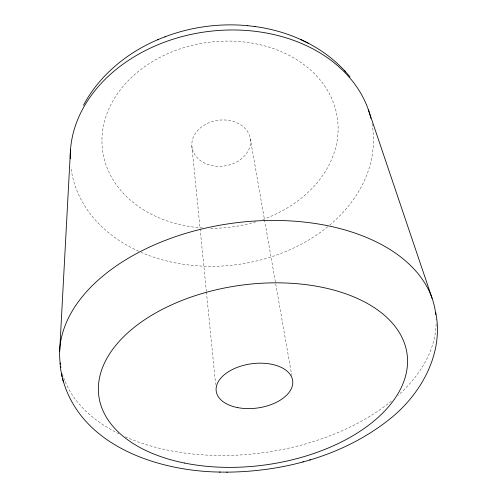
<?xml version="1.0" encoding="UTF-8"?>
<svg xmlns="http://www.w3.org/2000/svg" width="497" height="497" viewBox="0 0 497 497"><rect width="100%" height="100%" fill="white"/><g stroke="black" fill="none" stroke-linecap="round" stroke-linejoin="round"><path stroke-width="0.37" stroke-dasharray="2.48 1.86" d="M250.42 139.222A29.491 23.061 -7.8 0 1 209.194 164.898A29.491 23.061 -7.8 0 1 203.956 125.306A29.491 23.061 -7.8 0 1 250.42 139.222L291.77 375.552M191.861 146.124L200.024 227.924M200.098 228.695L206.342 291.205M206.417 291.975L215.661 384.579M436.074 318.658A189.363 115.764 -7.8 0 1 436.124 319.987M436.117 323.976A189.363 115.764 -7.8 0 1 397.923 395.525M391.325 401.166A189.363 115.764 -7.8 0 1 124.79 436.565M118.913 433.794A189.363 115.764 -7.8 0 1 62.305 373.409M372.042 123.672A152.181 117.441 -7.8 0 1 329.766 225.048M327.747 226.719A152.181 117.441 -7.8 0 1 141.105 252.327M138.713 251.258A152.181 117.441 -7.8 0 1 70.897 167.203M202.391 227.943A118.51 93.069 -7.8 0 1 116.633 94.927A118.51 93.069 -7.8 0 1 309.395 68.984A118.51 93.069 -7.8 0 1 261.434 219.997M255.905 221.799A118.51 93.069 -7.8 0 1 210.144 228.26"/><path stroke-width="0.75" d="M59.652 351.485L70.493 149.932M83.477 105.246C99.456 75.227 127.226 52.576 158.301 39.487M164.936 36.821C191.239 26.838 219.848 23.011 247.854 25.707M157.636 39.754L165.495 36.592M226.688 472.15C284.104 471.672 343.073 455.824 388.666 419.922C420.698 394.972 444.156 353.721 435.676 312.253M309.73 459.961L310.42 459.762M302.835 461.937L303.412 461.769M62.659 378.981C80.731 445.821 157.965 471.255 220.14 472.075M219.401 472.075L227.303 472.15M254.93 26.534C288.968 31.087 322.454 46.084 345.657 71.866M247.239 25.639L255.657 26.614M308.78 43.456L300.673 39.499M344.527 70.555L350.037 76.936M368.426 109.918L432.129 298.349M60.044 362.922L60.528 368.588L62.106 376.689M61.398 373.831L63.355 381.808M60.914 367.581A189.363 115.764 -7.8 0 1 60.671 366.27M60.354 364.289A189.363 115.764 -7.8 0 1 233.621 223.091A189.363 115.764 -7.8 0 1 435.776 314.663M70.294 158.717A152.181 117.441 -7.8 0 1 206.441 31.721A152.181 117.441 -7.8 0 1 370.911 118.336M237.572 407.59A38.586 22.315 -7.8 0 0 292.702 380.907A38.586 22.315 -7.8 0 0 233.056 369.196A38.586 22.315 -7.8 0 0 237.572 407.59M184.337 463.011A155.542 90.665 -7.8 0 0 407.248 355.436A155.542 90.665 -7.8 0 0 167.309 306.86A155.542 90.665 -7.8 0 0 184.337 463.011"/></g></svg>
